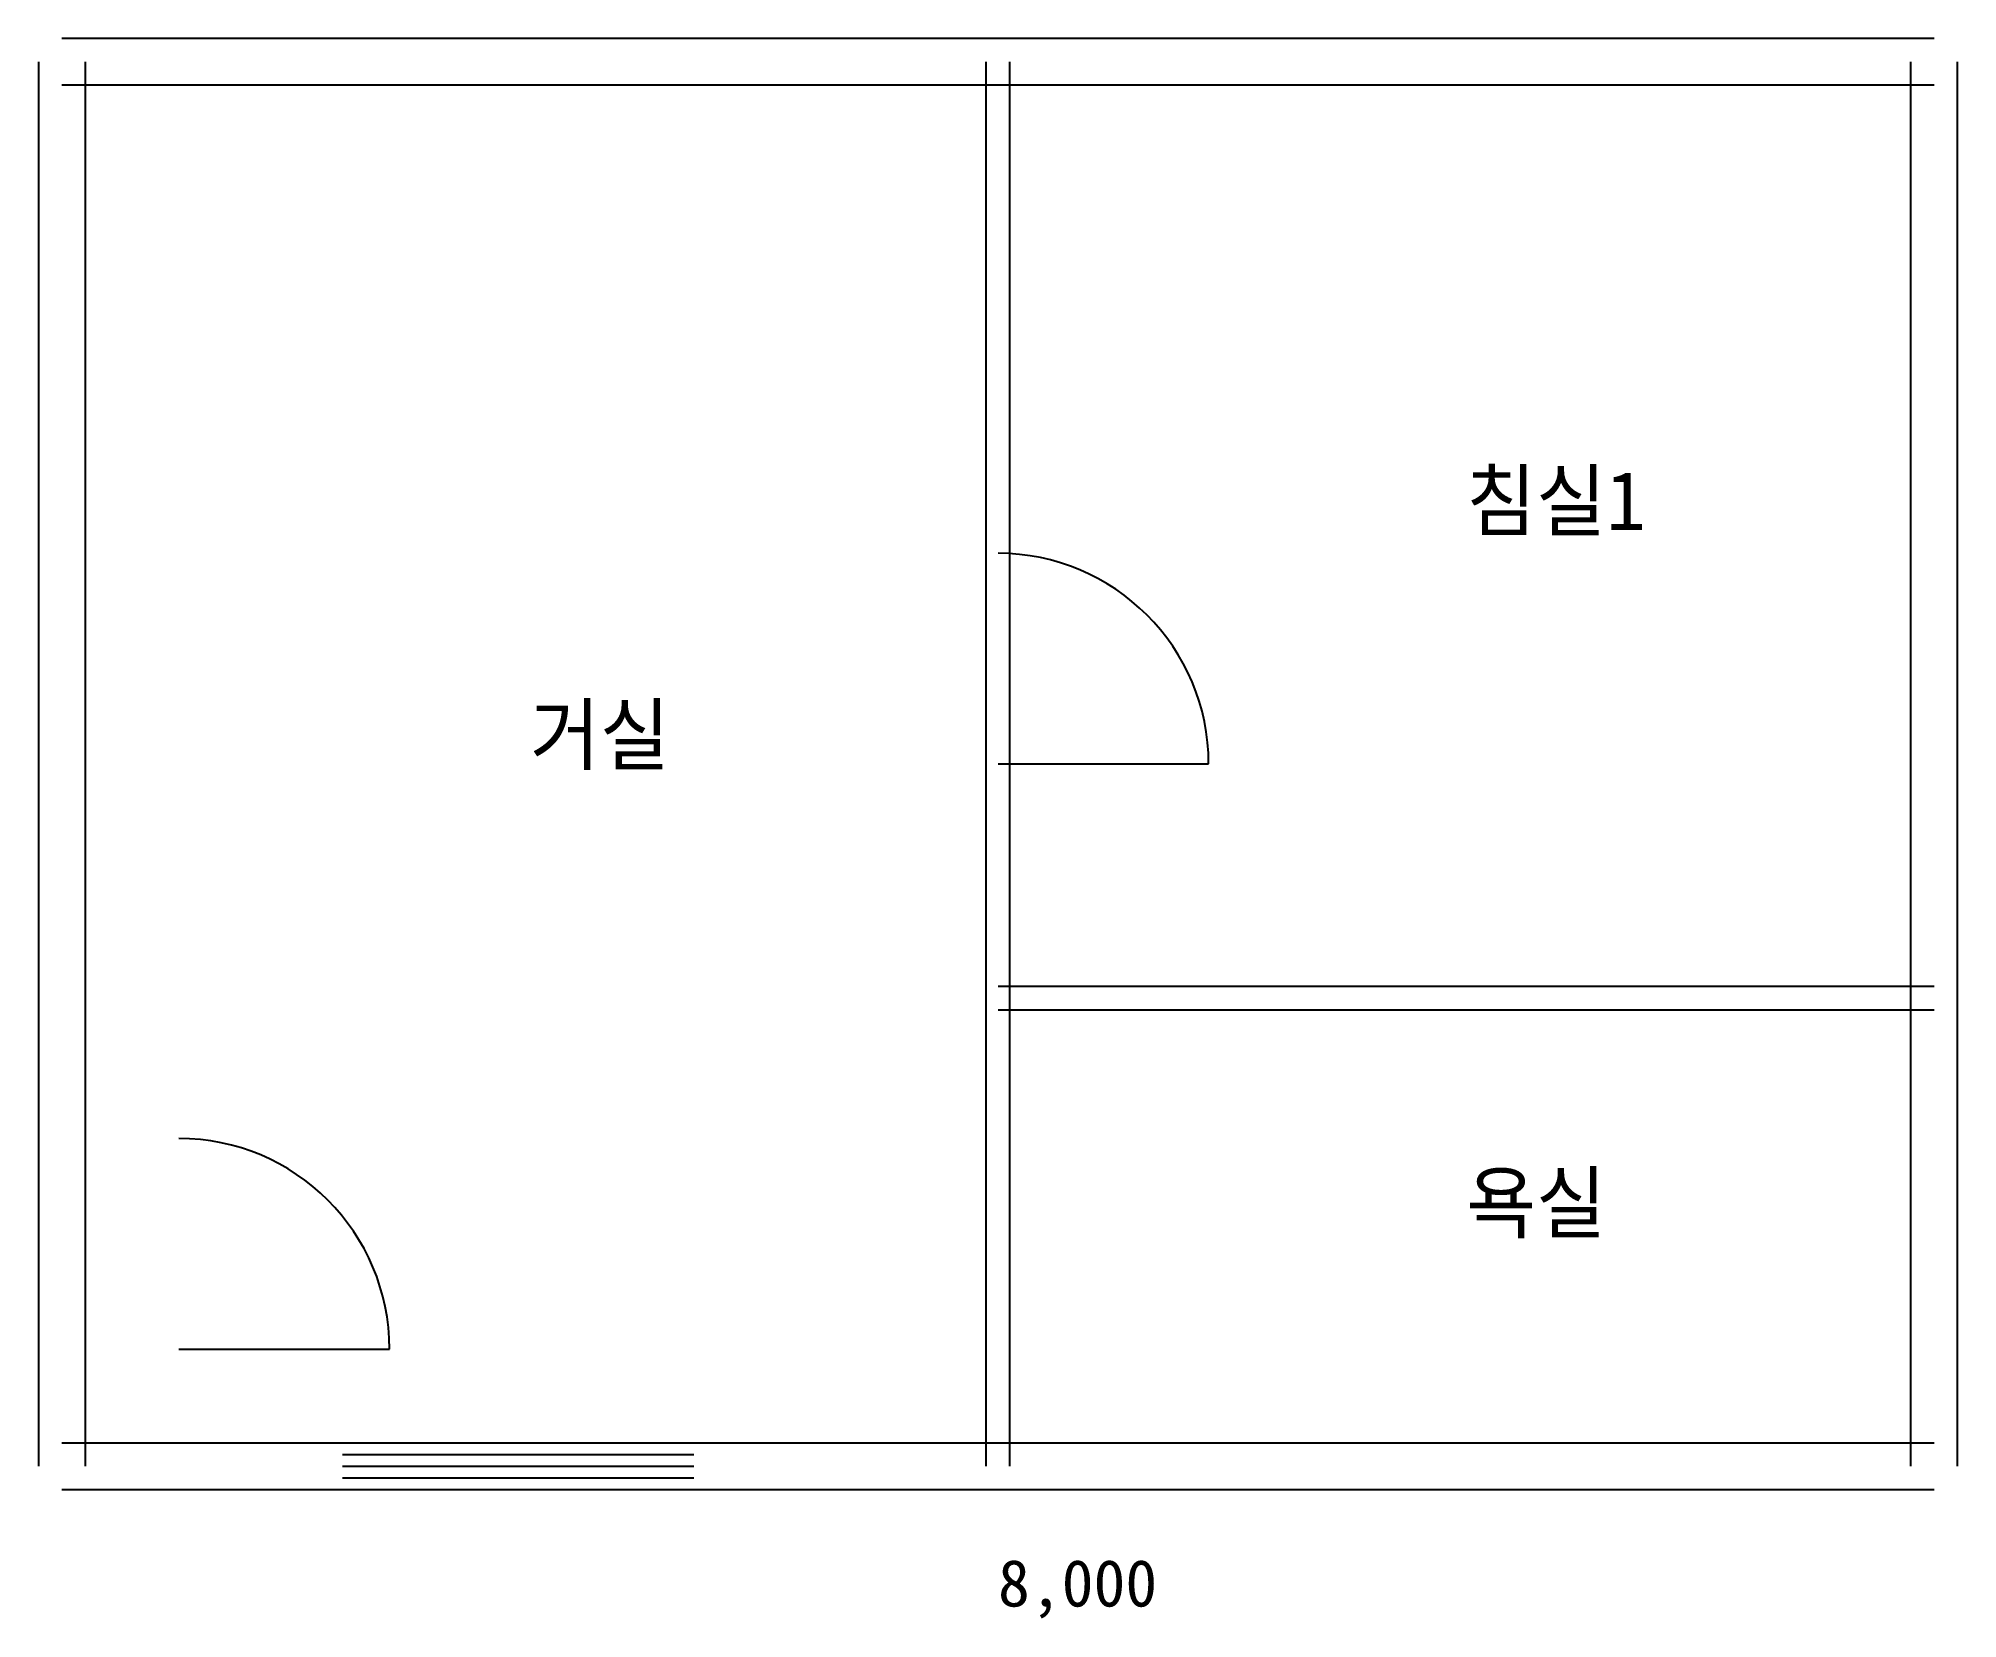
# Model space of a CAD drawing. Header units: millimetres. Extents: x -100 to 8100, y -652 to 6100.
import ezdxf

# ---------------------------------------------------------------- set-up
doc = ezdxf.new("R2010")
doc.units = ezdxf.units.MM

# ---------------------------------------------------------------- blocks, each defined once
blk = doc.blocks.new('DOOR-900')
blk.add_line((0, 0), (900, 0))
blk.add_arc((0, 0), 900, 0, 90)
blk = doc.blocks.new('WINDOW-1500')
for p, q in [((0, 50), (1500, 50)), ((0, 0), (1500, 0)), ((0, -50), (1500, -50))]:
    blk.add_line(p, q)

msp = doc.modelspace()

# ---------------------------------------------------------------- linework, layer by layer
at = {"layer": 'A-WALL'}
for p, q in [((8000, 6100), (0, 6100)), ((-100, 6000), (-100, 0)), ((100, 6000), (100, 0)), ((3950, 0), (3950, 6000)), ((4050, 0), (4050, 6000)), ((7900, 0), (7900, 6000)), ((8100, 0), (8100, 6000)), ((8000, 5900), (0, 5900)), ((4000, 2050), (8000, 2050)), ((4000, 1950), (8000, 1950)), ((0, 100), (8000, 100)), ((0, -100), (8000, -100))]:
    msp.add_line(p, q, dxfattribs=at)

# ---------------------------------------------------------------- block references
at = {"layer": 'A-DOOR'}
msp.add_blockref('DOOR-900', (4000, 3000), dxfattribs=at)
at = {"layer": 'A-FURN'}
msp.add_blockref('DOOR-900', (500, 500), dxfattribs=at)
at = {"layer": 'A-GLAZ'}
msp.add_blockref('WINDOW-1500', (1200, 0), dxfattribs=at)

# ---------------------------------------------------------------- texts
at = {"layer": 'A-DIM'}
msp.add_text('8,000', height=200, dxfattribs=at).set_placement((4000, -600))
at = {"layer": 'A-IDEN'}
for s, p in [('침실1', (6000, 4000)), ('거실', (2000, 3000)), ('욕실', (6000, 1000))]:
    msp.add_text(s, height=250, dxfattribs=at).set_placement(p)

doc.saveas('drawing.dxf')
